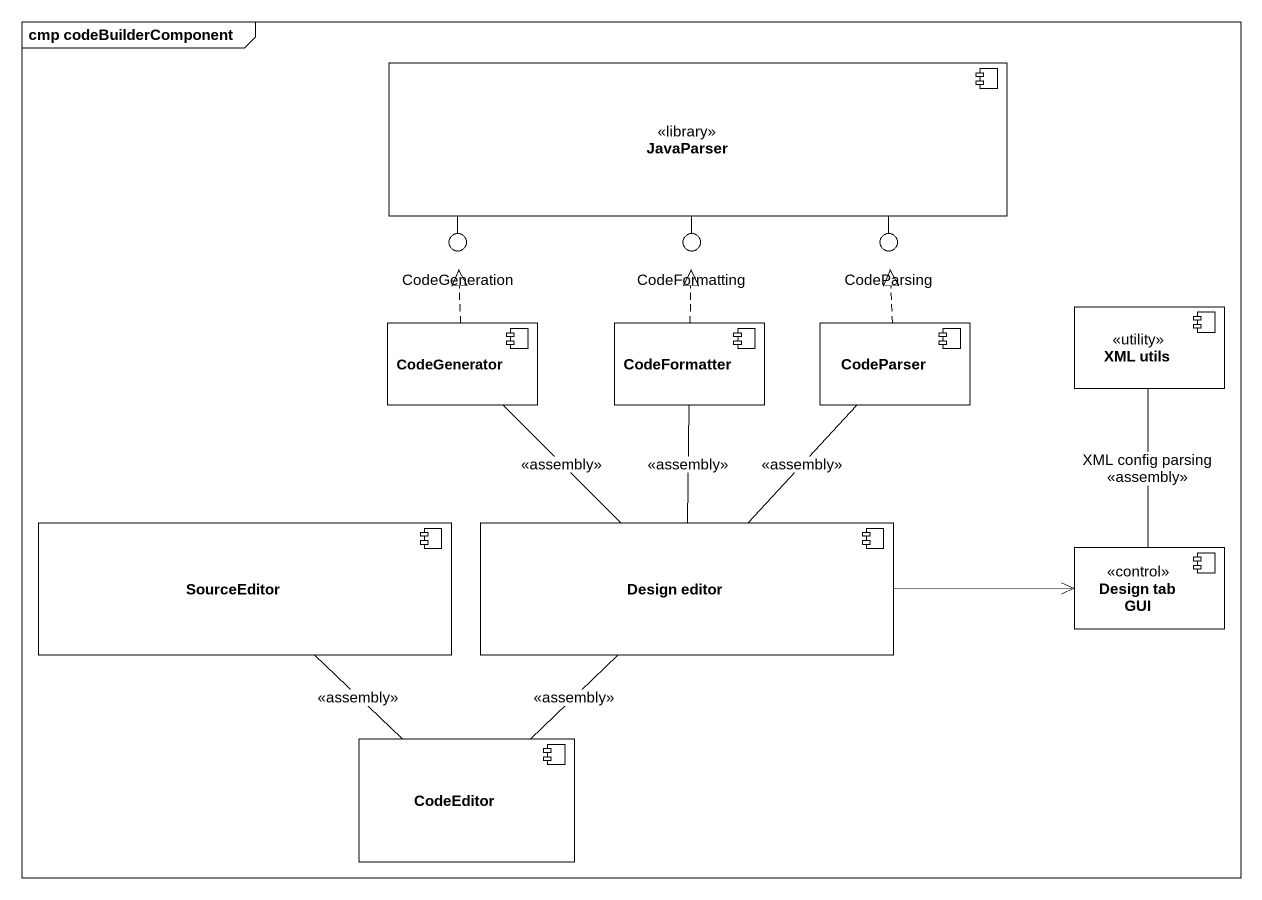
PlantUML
@startuml
mainframe cmp codeBuilderComponent
component JavaParser <<library>>
() CodeGeneration
() CodeFormatting
() CodeParsing
component "XML utils" as XML_utils <<utility>>
component CodeGenerator
component CodeFormatter
component CodeParser
component SourceEditor
component "Design editor" as Design_editor
component "Design tab GUI" as Design_tab_GUI <<control>>
component CodeEditor
JavaParser -left- CodeGeneration
JavaParser -- CodeFormatting
JavaParser -right- CodeParsing
CodeGenerator .up.|> CodeGeneration
CodeFormatter .up.|> CodeFormatting
CodeParser .up.|> CodeParsing
Design_editor -up- CodeGenerator : <<assembly>>
Design_editor -up- CodeFormatter : <<assembly>>
Design_editor -up- CodeParser : <<assembly>>
Design_editor -right-> Design_tab_GUI
Design_tab_GUI -up- XML_utils : XML config parsing\n<<assembly>>
CodeEditor -up- SourceEditor : <<assembly>>
CodeEditor -up- Design_editor : <<assembly>>
@enduml
